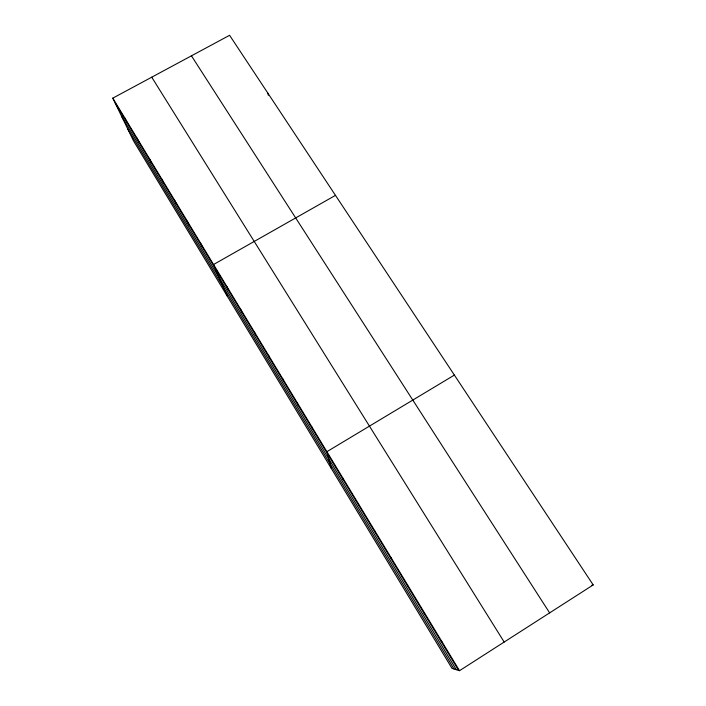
<?xml version="1.0" encoding="UTF-8"?>
<svg xmlns="http://www.w3.org/2000/svg" width="706" height="706" viewBox="0 0 706 706"><rect width="100%" height="100%" fill="white"/><g stroke="black" fill="none" stroke-linecap="round" stroke-linejoin="round"><path stroke-width="1.06" d="M390.859 558.49L391 557.555M407.38 585.777L407.697 585.124M424.174 613.523L424.685 613.17M459.518 670.7L593.199 584.921L229.591 35.3L112.801 98.143L133.558 140.962L451.972 668.335L459.518 670.7L112.801 98.143M454.382 375.089L326.896 451.69L331.361 468.563M335.474 195.359L213.547 264.521L227.12 295.92M591.637 585.362L593.199 584.921M441.25 641.728L441.956 641.692M191.441 55.827L549.63 612.879M151.737 77.192L504.181 642.045M115.254 103.208L458.618 670.418M121.591 116.278L456.297 669.685M127.812 129.092L454.037 668.979M124.777 117.92L127.142 122.835M136.92 137.979L139.188 142.744M149.24 158.321L151.402 162.927M161.736 178.953L163.792 183.392M174.408 199.886L176.359 204.149M187.266 221.11L189.111 225.214M200.31 242.661L202.04 246.57M226.988 286.698L228.479 290.237M240.614 309.219L241.981 312.555M254.46 332.067L255.696 335.209M268.509 355.268L269.613 358.198M282.771 378.822L283.741 381.531M297.252 402.738L298.082 405.226M311.964 427.024L312.643 429.274M342.534 477.512L342.904 479.268M267.909 93.227L268.324 95.284M358.427 503.757L358.63 505.249M374.577 530.435L374.612 531.653"/></g></svg>
